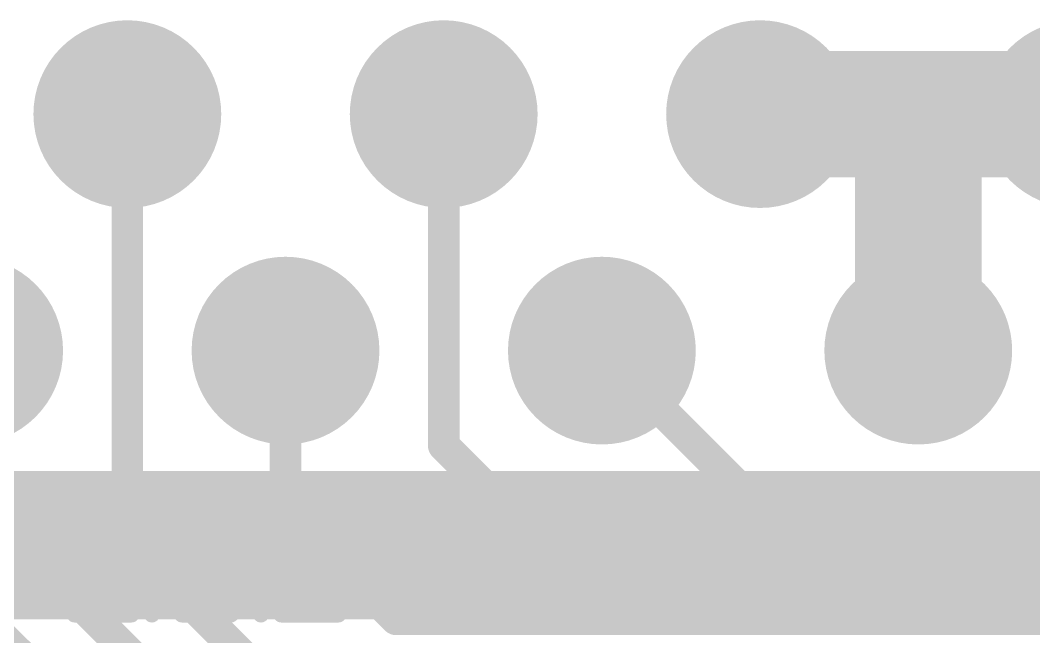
# Model space of a CAD drawing. Extents: x -38 to 87, y -12 to 48.
# Drawn here: x 36.61 to 44.74, y 5.32 to 10.27 of the extents above; entities that cross this region are included whole.
import ezdxf

# ---------------------------------------------------------------- set-up
doc = ezdxf.new("R2010")
doc.units = 0
for name, color, linetype in [('1', 12, 'CONTINUOUS'), ('16', 132, 'CONTINUOUS'), ('17', 110, 'CONTINUOUS'), ('21', 41, 'CONTINUOUS'), ('22', 40, 'CONTINUOUS'), ('51', 53, 'CONTINUOUS')]:
    doc.layers.add(name, color=color, linetype=linetype)

# ---------------------------------------------------------------- blocks, each defined once
blk = doc.blocks.new('ROUNDP')
at = {"const_width": 0.5}
blk.add_lwpolyline([(0, -0.25, 1), (0, 0.25, 1), (0, -0.25)], format="xyb", dxfattribs=at)

msp = doc.modelspace()

# ---------------------------------------------------------------- linework, layer by layer
at = {"layer": '1'}
for points, const_width in [([(43.688, 9.52), (42.545, 9.52)], 1.016), ([(45.085, 9.52), (43.688, 9.52)], 1.016), ([(43.815, 9.393), (43.688, 9.52)], 1.016), ([(46.228, 9.52), (45.085, 9.52)], 1.016), ([(43.815, 7.62), (43.815, 9.393)], 1.016), ([(37.465, 9.52), (37.465, 6.096)], 0.254), ([(40.005, 9.52), (40.005, 6.858)], 0.254), ([(38.735, 7.62), (38.735, 6.35)], 0.254), ([(41.275, 7.62), (42.418, 6.477)], 0.254), ([(40.005, 6.858), (40.894, 5.969)], 0.254), ([(36.195, 6.477), (38.227, 4.445)], 0.254), ([(42.418, 6.477), (49.657, 6.477)], 0.254), ([(38.735, 6.35), (39.624, 5.461)], 0.254), ([(37.465, 6.096), (38.608, 4.953)], 0.254), ([(35.814, 5.969), (37.846, 3.937)], 0.254), ([(40.894, 5.969), (48.641, 5.969)], 0.254), ([(39.624, 5.461), (46.609, 5.461)], 0.254)]:
    msp.add_lwpolyline(points, dxfattribs=dict(at, const_width=const_width))
for points, const_width in [([(42.545, 9.774, 1), (42.545, 9.266)], 0.508), ([(43.688, 9.774, 1), (43.688, 9.266)], 0.508), ([(43.8676, 9.6996, 1), (43.5084, 9.3404)], 0.508), ([(43.688, 9.266, 1), (43.688, 9.774)], 0.508), ([(45.085, 9.774, 1), (45.085, 9.266)], 0.508), ([(44.069, 9.393, 1), (43.561, 9.393)], 0.508), ([(43.6354, 9.2134, 1), (43.9946, 9.5726)], 0.508), ([(37.5285, 9.52, 1), (37.4015, 9.52)], 0.127), ([(40.0685, 9.52, 1), (39.9415, 9.52)], 0.127), ([(43.561, 7.62, 1), (44.069, 7.62)], 0.508), ([(38.7985, 7.62, 1), (38.6715, 7.62)], 0.127), ([(41.3199, 7.6649, 1), (41.2301, 7.5751)], 0.127), ([(40.0499, 6.9029, 1), (39.9601, 6.8131)], 0.127), ([(39.9415, 6.858, 1), (40.0685, 6.858)], 0.127), ([(42.418, 6.5405, 1), (42.418, 6.4135)], 0.127), ([(42.3731, 6.4321, 1), (42.4629, 6.5219)], 0.127), ([(38.7799, 6.3949, 1), (38.6901, 6.3051)], 0.127), ([(38.6715, 6.35, 1), (38.7985, 6.35)], 0.127), ([(37.5099, 6.1409, 1), (37.4201, 6.0511)], 0.127), ([(37.4015, 6.096, 1), (37.5285, 6.096)], 0.127), ([(40.894, 6.0325, 1), (40.894, 5.9055)], 0.127), ([(40.8491, 5.9241, 1), (40.9389, 6.0139)], 0.127), ([(39.624, 5.5245, 1), (39.624, 5.3975)], 0.127), ([(39.5791, 5.4161, 1), (39.6689, 5.5059)], 0.127)]:
    msp.add_lwpolyline(points, format="xyb", dxfattribs=dict(at, const_width=const_width))
at = {"layer": '16', "const_width": 1.016}
msp.add_lwpolyline([(12.827, 5.969), (47.244, 5.969)], dxfattribs=at)
at = {"layer": '21'}
for points, const_width in [([(62.74, 6.55), (5.84, 6.55)], 0.2032), ([(37.0409, 6.1855), (37.0409, 5.4991)], 0.127), ([(37.9037, 6.1855), (37.7893, 6.0711)], 0.127), ([(38.1325, 6.1855), (37.9037, 6.1855)], 0.127), ([(38.2469, 6.0711), (38.1325, 6.1855)], 0.127), ([(38.5377, 6.1855), (38.9953, 6.1855)], 0.127), ([(38.9953, 6.1855), (38.9953, 6.0711)], 0.127), ([(39.5809, 6.1855), (39.5809, 5.4991)], 0.127), ([(40.4437, 6.1855), (40.3293, 6.0711)], 0.127), ([(40.6725, 6.1855), (40.4437, 6.1855)], 0.127), ([(40.7869, 6.0711), (40.6725, 6.1855)], 0.127), ([(41.0777, 6.0711), (41.1921, 6.1855)], 0.127), ([(41.1921, 6.1855), (41.4209, 6.1855)], 0.127), ([(41.4209, 6.1855), (41.5353, 6.0711)], 0.127), ([(42.1209, 5.4991), (42.1209, 6.1855)], 0.127), ([(42.1209, 6.1855), (42.4641, 6.1855)], 0.127), ([(42.4641, 6.1855), (42.5785, 6.0711)], 0.127), ([(42.8693, 6.1855), (43.3269, 6.1855)], 0.127), ([(43.0981, 5.4991), (43.0981, 6.1855)], 0.127), ([(43.6177, 5.4991), (43.6177, 6.1855)], 0.127), ([(43.6177, 6.1855), (43.9609, 6.1855)], 0.127), ([(43.9609, 6.1855), (44.0753, 6.0711)], 0.127), ([(37.7893, 6.0711), (37.7893, 5.6135)], 0.127), ([(38.9953, 6.0711), (38.5377, 5.6135)], 0.127), ([(40.3293, 6.0711), (40.3293, 5.6135)], 0.127), ([(41.5353, 6.0711), (41.5353, 5.9567)], 0.127), ([(42.5785, 6.0711), (42.5785, 5.9567)], 0.127), ([(44.0753, 6.0711), (44.0753, 5.9567)], 0.127), ([(41.5353, 5.9567), (41.4209, 5.8423)], 0.127), ([(42.5785, 5.9567), (42.4641, 5.8423)], 0.127), ([(44.0753, 5.9567), (43.9609, 5.8423)], 0.127), ([(41.4209, 5.8423), (41.3065, 5.8423)], 0.127), ([(41.4209, 5.8423), (41.5353, 5.7279)], 0.127), ([(42.1209, 5.8423), (42.4641, 5.8423)], 0.127), ([(42.4641, 5.8423), (42.5785, 5.7279)], 0.127), ([(43.6177, 5.8423), (43.9609, 5.8423)], 0.127), ([(43.9609, 5.8423), (44.0753, 5.7279)], 0.127), ([(41.5353, 5.7279), (41.5353, 5.6135)], 0.127), ([(42.5785, 5.7279), (42.5785, 5.6135)], 0.127), ([(44.0753, 5.7279), (44.0753, 5.6135)], 0.127), ([(37.7893, 5.6135), (37.9037, 5.4991)], 0.127), ([(38.1325, 5.4991), (38.2469, 5.6135)], 0.127), ([(38.5377, 5.6135), (38.5377, 5.4991)], 0.127), ([(40.3293, 5.6135), (40.4437, 5.4991)], 0.127), ([(40.6725, 5.4991), (40.7869, 5.6135)], 0.127), ([(41.1921, 5.4991), (41.0777, 5.6135)], 0.127), ([(41.5353, 5.6135), (41.4209, 5.4991)], 0.127), ([(42.5785, 5.6135), (42.4641, 5.4991)], 0.127), ([(44.0753, 5.6135), (43.9609, 5.4991)], 0.127), ([(37.0409, 5.4991), (37.4985, 5.4991)], 0.127), ([(37.9037, 5.4991), (38.1325, 5.4991)], 0.127), ([(39.5809, 5.4991), (40.0385, 5.4991)], 0.127), ([(40.4437, 5.4991), (40.6725, 5.4991)], 0.127), ([(41.4209, 5.4991), (41.1921, 5.4991)], 0.127), ([(42.4641, 5.4991), (42.1209, 5.4991)], 0.127), ([(43.9609, 5.4991), (43.6177, 5.4991)], 0.127)]:
    msp.add_lwpolyline(points, dxfattribs=dict(at, const_width=const_width))
at = {"layer": '21', "const_width": 0.0635}
for points in [[(37.0726, 6.1855, 1), (37.0091, 6.1855)], [(37.9037, 6.2172, 1), (37.9037, 6.1537)], [(37.9261, 6.163, 1), (37.8812, 6.2079)], [(38.1549, 6.2079, 1), (38.11, 6.163)], [(38.1325, 6.1537, 1), (38.1325, 6.2172)], [(38.5377, 6.2172, 1), (38.5377, 6.1537)], [(39.0271, 6.1855, 1), (38.9635, 6.1855)], [(38.9953, 6.1537, 1), (38.9953, 6.2172)], [(39.6126, 6.1855, 1), (39.5491, 6.1855)], [(40.4437, 6.2172, 1), (40.4437, 6.1537)], [(40.4661, 6.163, 1), (40.4212, 6.2079)], [(40.6949, 6.2079, 1), (40.65, 6.163)], [(40.6725, 6.1537, 1), (40.6725, 6.2172)], [(41.1921, 6.2172, 1), (41.1921, 6.1537)], [(41.2146, 6.163, 1), (41.1697, 6.2079)], [(41.4434, 6.2079, 1), (41.3984, 6.163)], [(41.4209, 6.1537, 1), (41.4209, 6.2172)], [(42.1526, 6.1855, 1), (42.0891, 6.1855)], [(42.1209, 6.2172, 1), (42.1209, 6.1537)], [(42.4865, 6.2079, 1), (42.4416, 6.163)], [(42.4641, 6.1537, 1), (42.4641, 6.2172)], [(42.8693, 6.2172, 1), (42.8693, 6.1537)], [(43.1298, 6.1855, 1), (43.0663, 6.1855)], [(43.3269, 6.1537, 1), (43.3269, 6.2172)], [(43.6495, 6.1855, 1), (43.586, 6.1855)], [(43.6177, 6.2172, 1), (43.6177, 6.1537)], [(43.9834, 6.2079, 1), (43.9384, 6.163)], [(43.9609, 6.1537, 1), (43.9609, 6.2172)], [(37.821, 6.0711, 1), (37.7575, 6.0711)], [(37.7668, 6.0935, 1), (37.8117, 6.0486)], [(38.2244, 6.0486, 1), (38.2693, 6.0935)], [(38.9635, 6.0711, 1), (39.0271, 6.0711)], [(39.0178, 6.0486, 1), (38.9728, 6.0935)], [(40.361, 6.0711, 1), (40.2975, 6.0711)], [(40.3068, 6.0935, 1), (40.3517, 6.0486)], [(40.7644, 6.0486, 1), (40.8093, 6.0935)], [(41.0553, 6.0935, 1), (41.1002, 6.0486)], [(41.5671, 6.0711, 1), (41.5035, 6.0711)], [(41.5128, 6.0486, 1), (41.5578, 6.0935)], [(42.6102, 6.0711, 1), (42.5467, 6.0711)], [(42.556, 6.0486, 1), (42.6009, 6.0935)], [(44.1071, 6.0711, 1), (44.0435, 6.0711)], [(44.0528, 6.0486, 1), (44.0978, 6.0935)], [(41.5035, 5.9567, 1), (41.5671, 5.9567)], [(41.5578, 5.9342, 1), (41.5128, 5.9791)], [(42.5467, 5.9567, 1), (42.6102, 5.9567)], [(42.6009, 5.9342, 1), (42.556, 5.9791)], [(44.0435, 5.9567, 1), (44.1071, 5.9567)], [(44.0978, 5.9342, 1), (44.0528, 5.9791)], [(41.3065, 5.874, 1), (41.3065, 5.8105)], [(41.4434, 5.8647, 1), (41.3984, 5.8198)], [(41.3984, 5.8647, 1), (41.4434, 5.8198)], [(41.4209, 5.8105, 1), (41.4209, 5.874)], [(42.1209, 5.874, 1), (42.1209, 5.8105)], [(42.4865, 5.8647, 1), (42.4416, 5.8198)], [(42.4416, 5.8647, 1), (42.4865, 5.8198)], [(42.4641, 5.8105, 1), (42.4641, 5.874)], [(43.6177, 5.874, 1), (43.6177, 5.8105)], [(43.9834, 5.8647, 1), (43.9384, 5.8198)], [(43.9384, 5.8647, 1), (43.9834, 5.8198)], [(43.9609, 5.8105, 1), (43.9609, 5.874)], [(41.5671, 5.7279, 1), (41.5035, 5.7279)], [(41.5128, 5.7054, 1), (41.5578, 5.7503)], [(42.6102, 5.7279, 1), (42.5467, 5.7279)], [(42.556, 5.7054, 1), (42.6009, 5.7503)], [(44.1071, 5.7279, 1), (44.0435, 5.7279)], [(44.0528, 5.7054, 1), (44.0978, 5.7503)], [(37.7575, 5.6135, 1), (37.821, 5.6135)], [(37.8117, 5.6359, 1), (37.7668, 5.591)], [(38.2693, 5.591, 1), (38.2244, 5.6359)], [(38.5695, 5.6135, 1), (38.506, 5.6135)], [(38.5153, 5.6359, 1), (38.5602, 5.591)], [(40.2975, 5.6135, 1), (40.361, 5.6135)], [(40.3517, 5.6359, 1), (40.3068, 5.591)], [(40.8093, 5.591, 1), (40.7644, 5.6359)], [(41.1002, 5.6359, 1), (41.0553, 5.591)], [(41.5035, 5.6135, 1), (41.5671, 5.6135)], [(41.5578, 5.591, 1), (41.5128, 5.6359)], [(42.5467, 5.6135, 1), (42.6102, 5.6135)], [(42.6009, 5.591, 1), (42.556, 5.6359)], [(44.0435, 5.6135, 1), (44.1071, 5.6135)], [(44.0978, 5.591, 1), (44.0528, 5.6359)], [(37.0409, 5.5309, 1), (37.0409, 5.4674)], [(37.4985, 5.4674, 1), (37.4985, 5.5309)], [(37.9037, 5.5309, 1), (37.9037, 5.4674)], [(37.8812, 5.4766, 1), (37.9261, 5.5216)], [(38.11, 5.5216, 1), (38.1549, 5.4766)], [(38.1325, 5.4674, 1), (38.1325, 5.5309)], [(39.5809, 5.5309, 1), (39.5809, 5.4674)], [(40.0385, 5.4674, 1), (40.0385, 5.5309)], [(40.4437, 5.5309, 1), (40.4437, 5.4674)], [(40.4212, 5.4766, 1), (40.4661, 5.5216)], [(40.65, 5.5216, 1), (40.6949, 5.4766)], [(40.6725, 5.4674, 1), (40.6725, 5.5309)], [(41.1921, 5.5309, 1), (41.1921, 5.4674)], [(41.1697, 5.4766, 1), (41.2146, 5.5216)], [(41.3984, 5.5216, 1), (41.4434, 5.4766)], [(41.4209, 5.4674, 1), (41.4209, 5.5309)], [(42.1209, 5.5309, 1), (42.1209, 5.4674)], [(42.4416, 5.5216, 1), (42.4865, 5.4766)], [(42.4641, 5.4674, 1), (42.4641, 5.5309)], [(43.6177, 5.5309, 1), (43.6177, 5.4674)], [(43.9384, 5.5216, 1), (43.9834, 5.4766)], [(43.9609, 5.4674, 1), (43.9609, 5.5309)], [(37.0091, 5.4991, 1), (37.0726, 5.4991)], [(38.506, 5.4991, 1), (38.5695, 5.4991)], [(39.5491, 5.4991, 1), (39.6126, 5.4991)], [(42.0891, 5.4991, 1), (42.1526, 5.4991)], [(43.0663, 5.4991, 1), (43.1298, 5.4991)], [(43.586, 5.4991, 1), (43.6495, 5.4991)]]:
    msp.add_lwpolyline(points, format="xyb", dxfattribs=at)
at = {"layer": '22', "const_width": 0.127}
for points in [[(37.6623, 6.1855), (37.2047, 6.1855)], [(37.2047, 6.1855), (37.2047, 6.0711)], [(37.9531, 6.0711), (38.0675, 6.1855)], [(38.0675, 6.1855), (38.2963, 6.1855)], [(38.2963, 6.1855), (38.4107, 6.0711)], [(39.1591, 6.1855), (39.1591, 5.4991)], [(39.8591, 6.1855), (39.7447, 6.0711)], [(40.0879, 6.1855), (39.8591, 6.1855)], [(40.2023, 6.0711), (40.0879, 6.1855)], [(40.4931, 6.0711), (40.6075, 6.1855)], [(40.6075, 6.1855), (40.8363, 6.1855)], [(40.8363, 6.1855), (40.9507, 6.0711)], [(41.6991, 6.1855), (41.6991, 5.4991)], [(42.3991, 6.1855), (42.2847, 6.0711)], [(42.7423, 6.1855), (42.3991, 6.1855)], [(42.7423, 5.4991), (42.7423, 6.1855)], [(43.4907, 6.1855), (43.0331, 6.1855)], [(43.2619, 5.4991), (43.2619, 6.1855)], [(43.8959, 6.1855), (43.7815, 6.0711)], [(44.2391, 6.1855), (43.8959, 6.1855)], [(44.2391, 5.4991), (44.2391, 6.1855)], [(37.2047, 6.0711), (37.6623, 5.6135)], [(38.4107, 6.0711), (38.4107, 5.6135)], [(39.7447, 6.0711), (39.7447, 5.9567)], [(40.9507, 6.0711), (40.9507, 5.6135)], [(42.2847, 6.0711), (42.2847, 5.9567)], [(43.7815, 6.0711), (43.7815, 5.9567)], [(39.7447, 5.9567), (39.8591, 5.8423)], [(42.2847, 5.9567), (42.3991, 5.8423)], [(43.7815, 5.9567), (43.8959, 5.8423)], [(39.8591, 5.8423), (39.7447, 5.7279)], [(39.8591, 5.8423), (39.9735, 5.8423)], [(42.3991, 5.8423), (42.2847, 5.7279)], [(42.7423, 5.8423), (42.3991, 5.8423)], [(43.8959, 5.8423), (43.7815, 5.7279)], [(44.2391, 5.8423), (43.8959, 5.8423)], [(39.7447, 5.7279), (39.7447, 5.6135)], [(42.2847, 5.7279), (42.2847, 5.6135)], [(43.7815, 5.7279), (43.7815, 5.6135)], [(37.6623, 5.6135), (37.6623, 5.4991)], [(38.0675, 5.4991), (37.9531, 5.6135)], [(38.4107, 5.6135), (38.2963, 5.4991)], [(39.7447, 5.6135), (39.8591, 5.4991)], [(40.0879, 5.4991), (40.2023, 5.6135)], [(40.6075, 5.4991), (40.4931, 5.6135)], [(40.9507, 5.6135), (40.8363, 5.4991)], [(42.2847, 5.6135), (42.3991, 5.4991)], [(43.7815, 5.6135), (43.8959, 5.4991)], [(38.2963, 5.4991), (38.0675, 5.4991)], [(39.1591, 5.4991), (38.7015, 5.4991)], [(39.8591, 5.4991), (40.0879, 5.4991)], [(40.8363, 5.4991), (40.6075, 5.4991)], [(41.6991, 5.4991), (41.2415, 5.4991)], [(42.3991, 5.4991), (42.7423, 5.4991)], [(43.8959, 5.4991), (44.2391, 5.4991)]]:
    msp.add_lwpolyline(points, dxfattribs=at)
at = {"layer": '22', "const_width": 0.0635}
for points in [[(37.2365, 6.1855, 1), (37.173, 6.1855)], [(37.2047, 6.2172, 1), (37.2047, 6.1537)], [(37.6623, 6.1537, 1), (37.6623, 6.2172)], [(38.0675, 6.2172, 1), (38.0675, 6.1537)], [(38.09, 6.163, 1), (38.0451, 6.2079)], [(38.3188, 6.2079, 1), (38.2739, 6.163)], [(38.2963, 6.1537, 1), (38.2963, 6.2172)], [(39.1909, 6.1855, 1), (39.1274, 6.1855)], [(39.8591, 6.2172, 1), (39.8591, 6.1537)], [(39.8816, 6.163, 1), (39.8366, 6.2079)], [(40.1103, 6.2079, 1), (40.0654, 6.163)], [(40.0879, 6.1537, 1), (40.0879, 6.2172)], [(40.6075, 6.2172, 1), (40.6075, 6.1537)], [(40.63, 6.163, 1), (40.5851, 6.2079)], [(40.8588, 6.2079, 1), (40.8139, 6.163)], [(40.8363, 6.1537, 1), (40.8363, 6.2172)], [(41.7309, 6.1855, 1), (41.6674, 6.1855)], [(42.3991, 6.2172, 1), (42.3991, 6.1537)], [(42.4216, 6.163, 1), (42.3766, 6.2079)], [(42.774, 6.1855, 1), (42.7105, 6.1855)], [(42.7423, 6.1537, 1), (42.7423, 6.2172)], [(43.0331, 6.2172, 1), (43.0331, 6.1537)], [(43.2937, 6.1855, 1), (43.2302, 6.1855)], [(43.4907, 6.1537, 1), (43.4907, 6.2172)], [(43.8959, 6.2172, 1), (43.8959, 6.1537)], [(43.9184, 6.163, 1), (43.8735, 6.2079)], [(44.2709, 6.1855, 1), (44.2074, 6.1855)], [(44.2391, 6.1537, 1), (44.2391, 6.2172)], [(37.2272, 6.0935, 1), (37.1822, 6.0486)], [(37.173, 6.0711, 1), (37.2365, 6.0711)], [(37.9307, 6.0935, 1), (37.9756, 6.0486)], [(38.4425, 6.0711, 1), (38.379, 6.0711)], [(38.3883, 6.0486, 1), (38.4332, 6.0935)], [(39.7765, 6.0711, 1), (39.7129, 6.0711)], [(39.7222, 6.0935, 1), (39.7672, 6.0486)], [(40.1798, 6.0486, 1), (40.2247, 6.0935)], [(40.4707, 6.0935, 1), (40.5156, 6.0486)], [(40.9825, 6.0711, 1), (40.919, 6.0711)], [(40.9283, 6.0486, 1), (40.9732, 6.0935)], [(42.3165, 6.0711, 1), (42.2529, 6.0711)], [(42.2622, 6.0935, 1), (42.3072, 6.0486)], [(43.8133, 6.0711, 1), (43.7498, 6.0711)], [(43.7591, 6.0935, 1), (43.804, 6.0486)], [(39.7129, 5.9567, 1), (39.7765, 5.9567)], [(39.7672, 5.9791, 1), (39.7222, 5.9342)], [(42.2529, 5.9567, 1), (42.3165, 5.9567)], [(42.3072, 5.9791, 1), (42.2622, 5.9342)], [(43.7498, 5.9567, 1), (43.8133, 5.9567)], [(43.804, 5.9791, 1), (43.7591, 5.9342)], [(39.8591, 5.874, 1), (39.8591, 5.8105)], [(39.8816, 5.8198, 1), (39.8366, 5.8647)], [(39.8366, 5.8198, 1), (39.8816, 5.8647)], [(39.9735, 5.8105, 1), (39.9735, 5.874)], [(42.3991, 5.874, 1), (42.3991, 5.8105)], [(42.4216, 5.8198, 1), (42.3766, 5.8647)], [(42.3766, 5.8198, 1), (42.4216, 5.8647)], [(42.7423, 5.8105, 1), (42.7423, 5.874)], [(43.8959, 5.874, 1), (43.8959, 5.8105)], [(43.9184, 5.8198, 1), (43.8735, 5.8647)], [(43.8735, 5.8198, 1), (43.9184, 5.8647)], [(44.2391, 5.8105, 1), (44.2391, 5.874)], [(39.7765, 5.7279, 1), (39.7129, 5.7279)], [(39.7222, 5.7503, 1), (39.7672, 5.7054)], [(42.3165, 5.7279, 1), (42.2529, 5.7279)], [(42.2622, 5.7503, 1), (42.3072, 5.7054)], [(43.8133, 5.7279, 1), (43.7498, 5.7279)], [(43.7591, 5.7503, 1), (43.804, 5.7054)], [(37.694, 5.6135, 1), (37.6305, 5.6135)], [(37.6398, 5.591, 1), (37.6847, 5.6359)], [(37.9756, 5.6359, 1), (37.9307, 5.591)], [(38.379, 5.6135, 1), (38.4425, 5.6135)], [(38.4332, 5.591, 1), (38.3883, 5.6359)], [(39.7129, 5.6135, 1), (39.7765, 5.6135)], [(39.7672, 5.6359, 1), (39.7222, 5.591)], [(40.2247, 5.591, 1), (40.1798, 5.6359)], [(40.5156, 5.6359, 1), (40.4707, 5.591)], [(40.919, 5.6135, 1), (40.9825, 5.6135)], [(40.9732, 5.591, 1), (40.9283, 5.6359)], [(42.2529, 5.6135, 1), (42.3165, 5.6135)], [(42.3072, 5.6359, 1), (42.2622, 5.591)], [(43.7498, 5.6135, 1), (43.8133, 5.6135)], [(43.804, 5.6359, 1), (43.7591, 5.591)], [(38.0675, 5.5309, 1), (38.0675, 5.4674)], [(38.0451, 5.4766, 1), (38.09, 5.5216)], [(38.2739, 5.5216, 1), (38.3188, 5.4766)], [(38.2963, 5.4674, 1), (38.2963, 5.5309)], [(38.7015, 5.5309, 1), (38.7015, 5.4674)], [(39.1591, 5.4674, 1), (39.1591, 5.5309)], [(39.8591, 5.5309, 1), (39.8591, 5.4674)], [(39.8366, 5.4766, 1), (39.8816, 5.5216)], [(40.0654, 5.5216, 1), (40.1103, 5.4766)], [(40.0879, 5.4674, 1), (40.0879, 5.5309)], [(40.6075, 5.5309, 1), (40.6075, 5.4674)], [(40.5851, 5.4766, 1), (40.63, 5.5216)], [(40.8139, 5.5216, 1), (40.8588, 5.4766)], [(40.8363, 5.4674, 1), (40.8363, 5.5309)], [(41.2415, 5.5309, 1), (41.2415, 5.4674)], [(41.6991, 5.4674, 1), (41.6991, 5.5309)], [(42.3991, 5.5309, 1), (42.3991, 5.4674)], [(42.3766, 5.4766, 1), (42.4216, 5.5216)], [(42.7423, 5.4674, 1), (42.7423, 5.5309)], [(43.8959, 5.5309, 1), (43.8959, 5.4674)], [(43.8735, 5.4766, 1), (43.9184, 5.5216)], [(44.2391, 5.4674, 1), (44.2391, 5.5309)], [(37.6305, 5.4991, 1), (37.694, 5.4991)], [(39.1274, 5.4991, 1), (39.1909, 5.4991)], [(41.6674, 5.4991, 1), (41.7309, 5.4991)], [(42.7105, 5.4991, 1), (42.774, 5.4991)], [(43.2302, 5.4991, 1), (43.2937, 5.4991)], [(44.2074, 5.4991, 1), (44.2709, 5.4991)]]:
    msp.add_lwpolyline(points, format="xyb", dxfattribs=at)
at = {"layer": '51', "const_width": 0.1524}
msp.add_lwpolyline([(62.74, 6.55), (5.84, 6.55)], dxfattribs=at)

# ---------------------------------------------------------------- block references
at = {"layer": '17', "xscale": 1.508, "yscale": 1.508, "rotation": 180}
for p in [(37.465, 9.52), (37.465, 9.52), (40.005, 9.52), (40.005, 9.52), (42.545, 9.52), (42.545, 9.52), (45.085, 9.52), (45.085, 9.52), (36.195, 7.62), (36.195, 7.62), (38.735, 7.62), (38.735, 7.62), (41.275, 7.62), (41.275, 7.62), (43.815, 7.62), (43.815, 7.62)]:
    msp.add_blockref('ROUNDP', p, dxfattribs=at)

doc.saveas('drawing.dxf')
